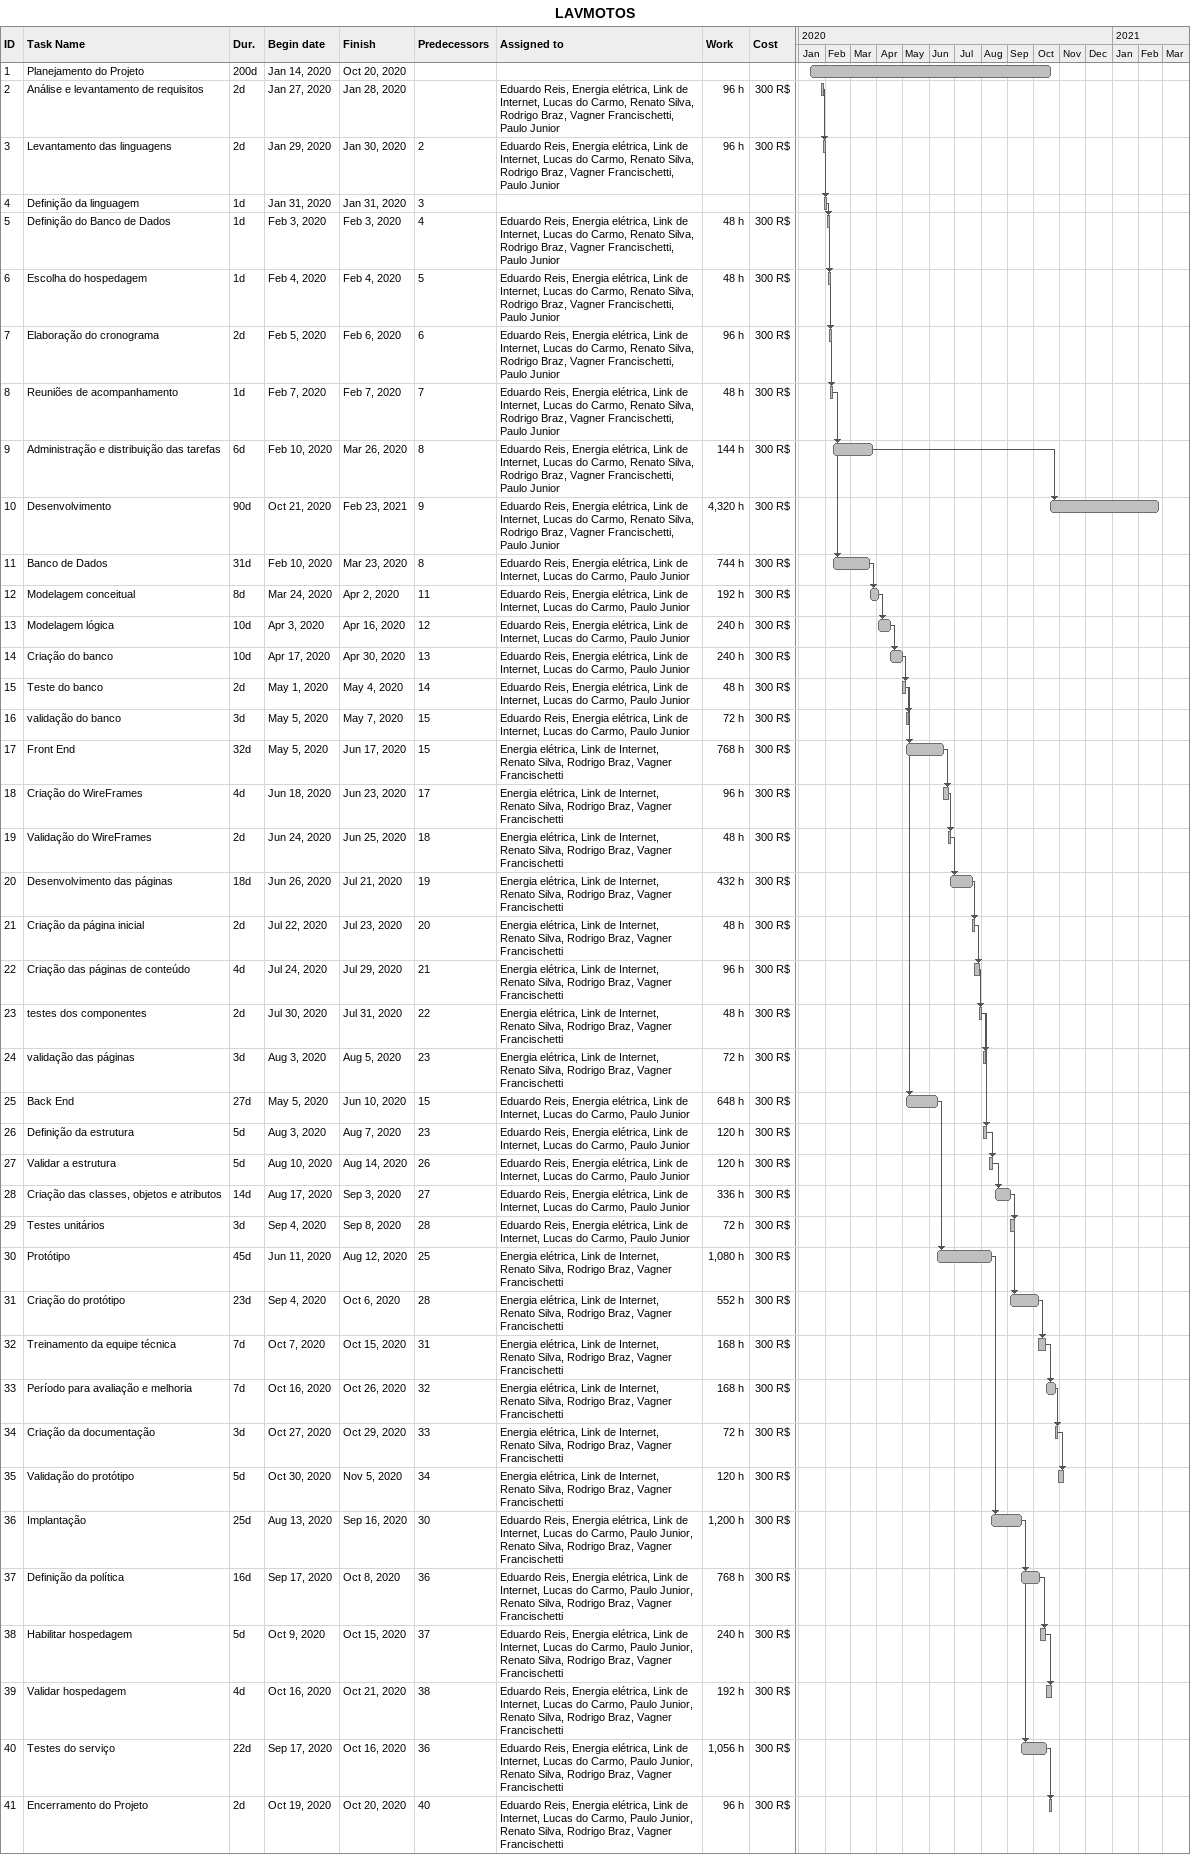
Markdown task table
LAVMOTOS

| ID | Task | Duration | Start | Finish | Predecessors | Resources | Work (h) | Cost (R$) |
|---|---|---|---|---|---|---|---|---|
| 1 | Planejamento do Projeto | 200d | 2020-01-14 | 2020-10-20 |  |  |  |  |
| 2 | Análise e levantamento de requisitos | 2d | 2020-01-27 | 2020-01-28 |  | Eduardo Reis, Energia elétrica, Link de Internet, Lucas do Carmo, Renato Silva, Rodrigo Braz, Vagner Francischetti, Paulo Junior | 96 | 300 |
| 3 | Levantamento das linguagens | 2d | 2020-01-29 | 2020-01-30 | 2 | Eduardo Reis, Energia elétrica, Link de Internet, Lucas do Carmo, Renato Silva, Rodrigo Braz, Vagner Francischetti, Paulo Junior | 96 | 300 |
| 4 | Definição da linguagem | 1d | 2020-01-31 | 2020-01-31 | 3 |  |  |  |
| 5 | Definição do Banco de Dados | 1d | 2020-02-03 | 2020-02-03 | 4 | Eduardo Reis, Energia elétrica, Link de Internet, Lucas do Carmo, Renato Silva, Rodrigo Braz, Vagner Francischetti, Paulo Junior | 48 | 300 |
| 6 | Escolha do hospedagem | 1d | 2020-02-04 | 2020-02-04 | 5 | Eduardo Reis, Energia elétrica, Link de Internet, Lucas do Carmo, Renato Silva, Rodrigo Braz, Vagner Francischetti, Paulo Junior | 48 | 300 |
| 7 | Elaboração do cronograma | 2d | 2020-02-05 | 2020-02-06 | 6 | Eduardo Reis, Energia elétrica, Link de Internet, Lucas do Carmo, Renato Silva, Rodrigo Braz, Vagner Francischetti, Paulo Junior | 96 | 300 |
| 8 | Reuniões de acompanhamento | 1d | 2020-02-07 | 2020-02-07 | 7 | Eduardo Reis, Energia elétrica, Link de Internet, Lucas do Carmo, Renato Silva, Rodrigo Braz, Vagner Francischetti, Paulo Junior | 48 | 300 |
| 9 | Administração e distribuição das tarefas | 6d | 2020-02-10 | 2020-03-26 | 8 | Eduardo Reis, Energia elétrica, Link de Internet, Lucas do Carmo, Renato Silva, Rodrigo Braz, Vagner Francischetti, Paulo Junior | 144 | 300 |
| 10 | Desenvolvimento | 90d | 2020-10-21 | 2021-02-23 | 9 | Eduardo Reis, Energia elétrica, Link de Internet, Lucas do Carmo, Renato Silva, Rodrigo Braz, Vagner Francischetti, Paulo Junior | 4320 | 300 |
| 11 | Banco de Dados | 31d | 2020-02-10 | 2020-03-23 | 8 | Eduardo Reis, Energia elétrica, Link de Internet, Lucas do Carmo, Paulo Junior | 744 | 300 |
| 12 | Modelagem conceitual | 8d | 2020-03-24 | 2020-04-02 | 11 | Eduardo Reis, Energia elétrica, Link de Internet, Lucas do Carmo, Paulo Junior | 192 | 300 |
| 13 | Modelagem lógica | 10d | 2020-04-03 | 2020-04-16 | 12 | Eduardo Reis, Energia elétrica, Link de Internet, Lucas do Carmo, Paulo Junior | 240 | 300 |
| 14 | Criação do banco | 10d | 2020-04-17 | 2020-04-30 | 13 | Eduardo Reis, Energia elétrica, Link de Internet, Lucas do Carmo, Paulo Junior | 240 | 300 |
| 15 | Teste do banco | 2d | 2020-05-01 | 2020-05-04 | 14 | Eduardo Reis, Energia elétrica, Link de Internet, Lucas do Carmo, Paulo Junior | 48 | 300 |
| 16 | validação do banco | 3d | 2020-05-05 | 2020-05-07 | 15 | Eduardo Reis, Energia elétrica, Link de Internet, Lucas do Carmo, Paulo Junior | 72 | 300 |
| 17 | Front End | 32d | 2020-05-05 | 2020-06-17 | 15 | Energia elétrica, Link de Internet, Renato Silva, Rodrigo Braz, Vagner Francischetti | 768 | 300 |
| 18 | Criação do WireFrames | 4d | 2020-06-18 | 2020-06-23 | 17 | Energia elétrica, Link de Internet, Renato Silva, Rodrigo Braz, Vagner Francischetti | 96 | 300 |
| 19 | Validação do WireFrames | 2d | 2020-06-24 | 2020-06-25 | 18 | Energia elétrica, Link de Internet, Renato Silva, Rodrigo Braz, Vagner Francischetti | 48 | 300 |
| 20 | Desenvolvimento das páginas | 18d | 2020-06-26 | 2020-07-21 | 19 | Energia elétrica, Link de Internet, Renato Silva, Rodrigo Braz, Vagner Francischetti | 432 | 300 |
| 21 | Criação da página inicial | 2d | 2020-07-22 | 2020-07-23 | 20 | Energia elétrica, Link de Internet, Renato Silva, Rodrigo Braz, Vagner Francischetti | 48 | 300 |
| 22 | Criação das páginas de conteúdo | 4d | 2020-07-24 | 2020-07-29 | 21 | Energia elétrica, Link de Internet, Renato Silva, Rodrigo Braz, Vagner Francischetti | 96 | 300 |
| 23 | testes dos componentes | 2d | 2020-07-30 | 2020-07-31 | 22 | Energia elétrica, Link de Internet, Renato Silva, Rodrigo Braz, Vagner Francischetti | 48 | 300 |
| 24 | validação das páginas | 3d | 2020-08-03 | 2020-08-05 | 23 | Energia elétrica, Link de Internet, Renato Silva, Rodrigo Braz, Vagner Francischetti | 72 | 300 |
| 25 | Back End | 27d | 2020-05-05 | 2020-06-10 | 15 | Eduardo Reis, Energia elétrica, Link de Internet, Lucas do Carmo, Paulo Junior | 648 | 300 |
| 26 | Definição da estrutura | 5d | 2020-08-03 | 2020-08-07 | 23 | Eduardo Reis, Energia elétrica, Link de Internet, Lucas do Carmo, Paulo Junior | 120 | 300 |
| 27 | Validar a estrutura | 5d | 2020-08-10 | 2020-08-14 | 26 | Eduardo Reis, Energia elétrica, Link de Internet, Lucas do Carmo, Paulo Junior | 120 | 300 |
| 28 | Criação das classes, objetos e atributos | 14d | 2020-08-17 | 2020-09-03 | 27 | Eduardo Reis, Energia elétrica, Link de Internet, Lucas do Carmo, Paulo Junior | 336 | 300 |
| 29 | Testes unitários | 3d | 2020-09-04 | 2020-09-08 | 28 | Eduardo Reis, Energia elétrica, Link de Internet, Lucas do Carmo, Paulo Junior | 72 | 300 |
| 30 | Protótipo | 45d | 2020-06-11 | 2020-08-12 | 25 | Energia elétrica, Link de Internet, Renato Silva, Rodrigo Braz, Vagner Francischetti | 1080 | 300 |
| 31 | Criação do protótipo | 23d | 2020-09-04 | 2020-10-06 | 28 | Energia elétrica, Link de Internet, Renato Silva, Rodrigo Braz, Vagner Francischetti | 552 | 300 |
| 32 | Treinamento da equipe técnica | 7d | 2020-10-07 | 2020-10-15 | 31 | Energia elétrica, Link de Internet, Renato Silva, Rodrigo Braz, Vagner Francischetti | 168 | 300 |
| 33 | Período para avaliação e melhoria | 7d | 2020-10-16 | 2020-10-26 | 32 | Energia elétrica, Link de Internet, Renato Silva, Rodrigo Braz, Vagner Francischetti | 168 | 300 |
| 34 | Criação da documentação | 3d | 2020-10-27 | 2020-10-29 | 33 | Energia elétrica, Link de Internet, Renato Silva, Rodrigo Braz, Vagner Francischetti | 72 | 300 |
| 35 | Validação do protótipo | 5d | 2020-10-30 | 2020-11-05 | 34 | Energia elétrica, Link de Internet, Renato Silva, Rodrigo Braz, Vagner Francischetti | 120 | 300 |
| 36 | Implantação | 25d | 2020-08-13 | 2020-09-16 | 30 | Eduardo Reis, Energia elétrica, Link de Internet, Lucas do Carmo, Paulo Junior, Renato Silva, Rodrigo Braz, Vagner Francischetti | 1200 | 300 |
| 37 | Definição da política | 16d | 2020-09-17 | 2020-10-08 | 36 | Eduardo Reis, Energia elétrica, Link de Internet, Lucas do Carmo, Paulo Junior, Renato Silva, Rodrigo Braz, Vagner Francischetti | 768 | 300 |
| 38 | Habilitar hospedagem | 5d | 2020-10-09 | 2020-10-15 | 37 | Eduardo Reis, Energia elétrica, Link de Internet, Lucas do Carmo, Paulo Junior, Renato Silva, Rodrigo Braz, Vagner Francischetti | 240 | 300 |
| 39 | Validar hospedagem | 4d | 2020-10-16 | 2020-10-21 | 38 | Eduardo Reis, Energia elétrica, Link de Internet, Lucas do Carmo, Paulo Junior, Renato Silva, Rodrigo Braz, Vagner Francischetti | 192 | 300 |
| 40 | Testes do serviço | 22d | 2020-09-17 | 2020-10-16 | 36 | Eduardo Reis, Energia elétrica, Link de Internet, Lucas do Carmo, Paulo Junior, Renato Silva, Rodrigo Braz, Vagner Francischetti | 1056 | 300 |
| 41 | Encerramento do Projeto | 2d | 2020-10-19 | 2020-10-20 | 40 | Eduardo Reis, Energia elétrica, Link de Internet, Lucas do Carmo, Paulo Junior, Renato Silva, Rodrigo Braz, Vagner Francischetti | 96 | 300 |
